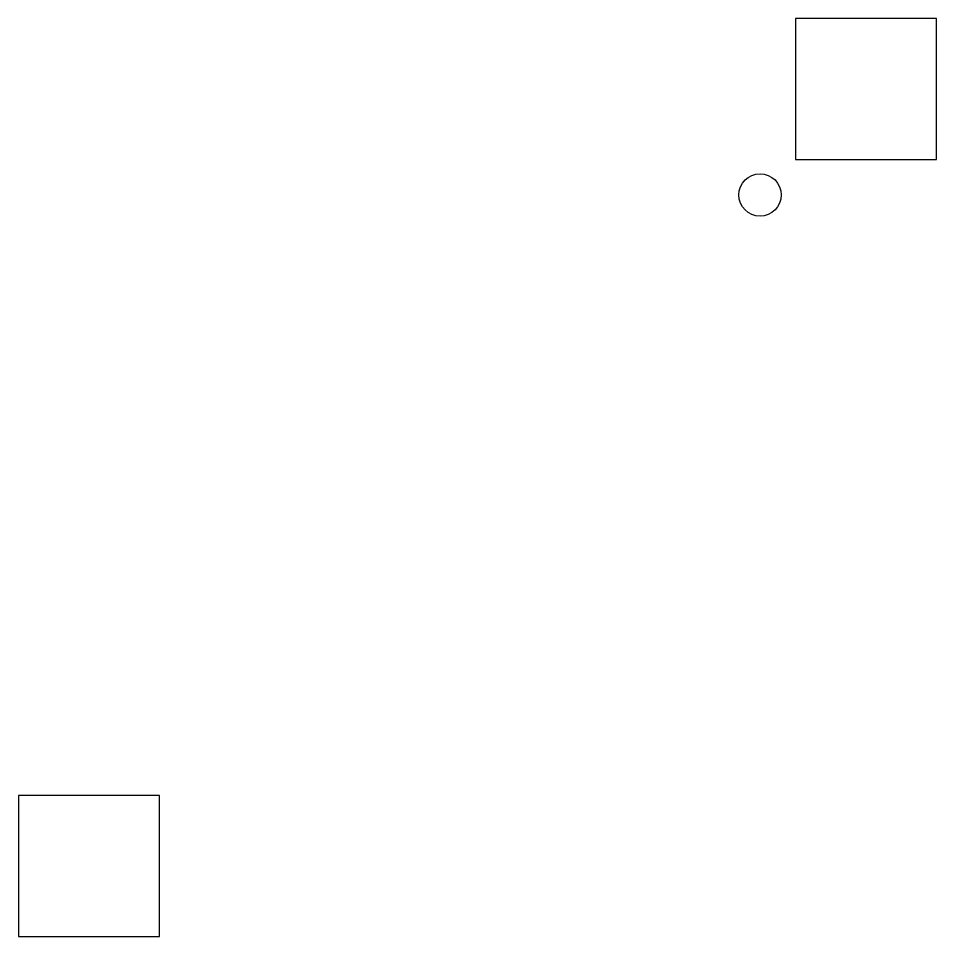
# Model space of a CAD drawing. Header units: millimetres. Extents: x 0 to 130, y 0 to 130.
import ezdxf

# ---------------------------------------------------------------- set-up
doc = ezdxf.new("R2010")
doc.units = ezdxf.units.MM

# ---------------------------------------------------------------- blocks, each defined once
blk = doc.blocks.new('INNER')
blk.add_lwpolyline([(0, 0), (20, 0), (20, 20), (0, 20)], close=True)
blk = doc.blocks.new('OUTER')
blk.add_circle((5, 5), 3)
blk.add_blockref('INNER', (10, 10))

msp = doc.modelspace()

# ---------------------------------------------------------------- block references
for name, p in [('OUTER', (100, 100)), ('INNER', (0, 0))]:
    msp.add_blockref(name, p)

doc.saveas('drawing.dxf')
